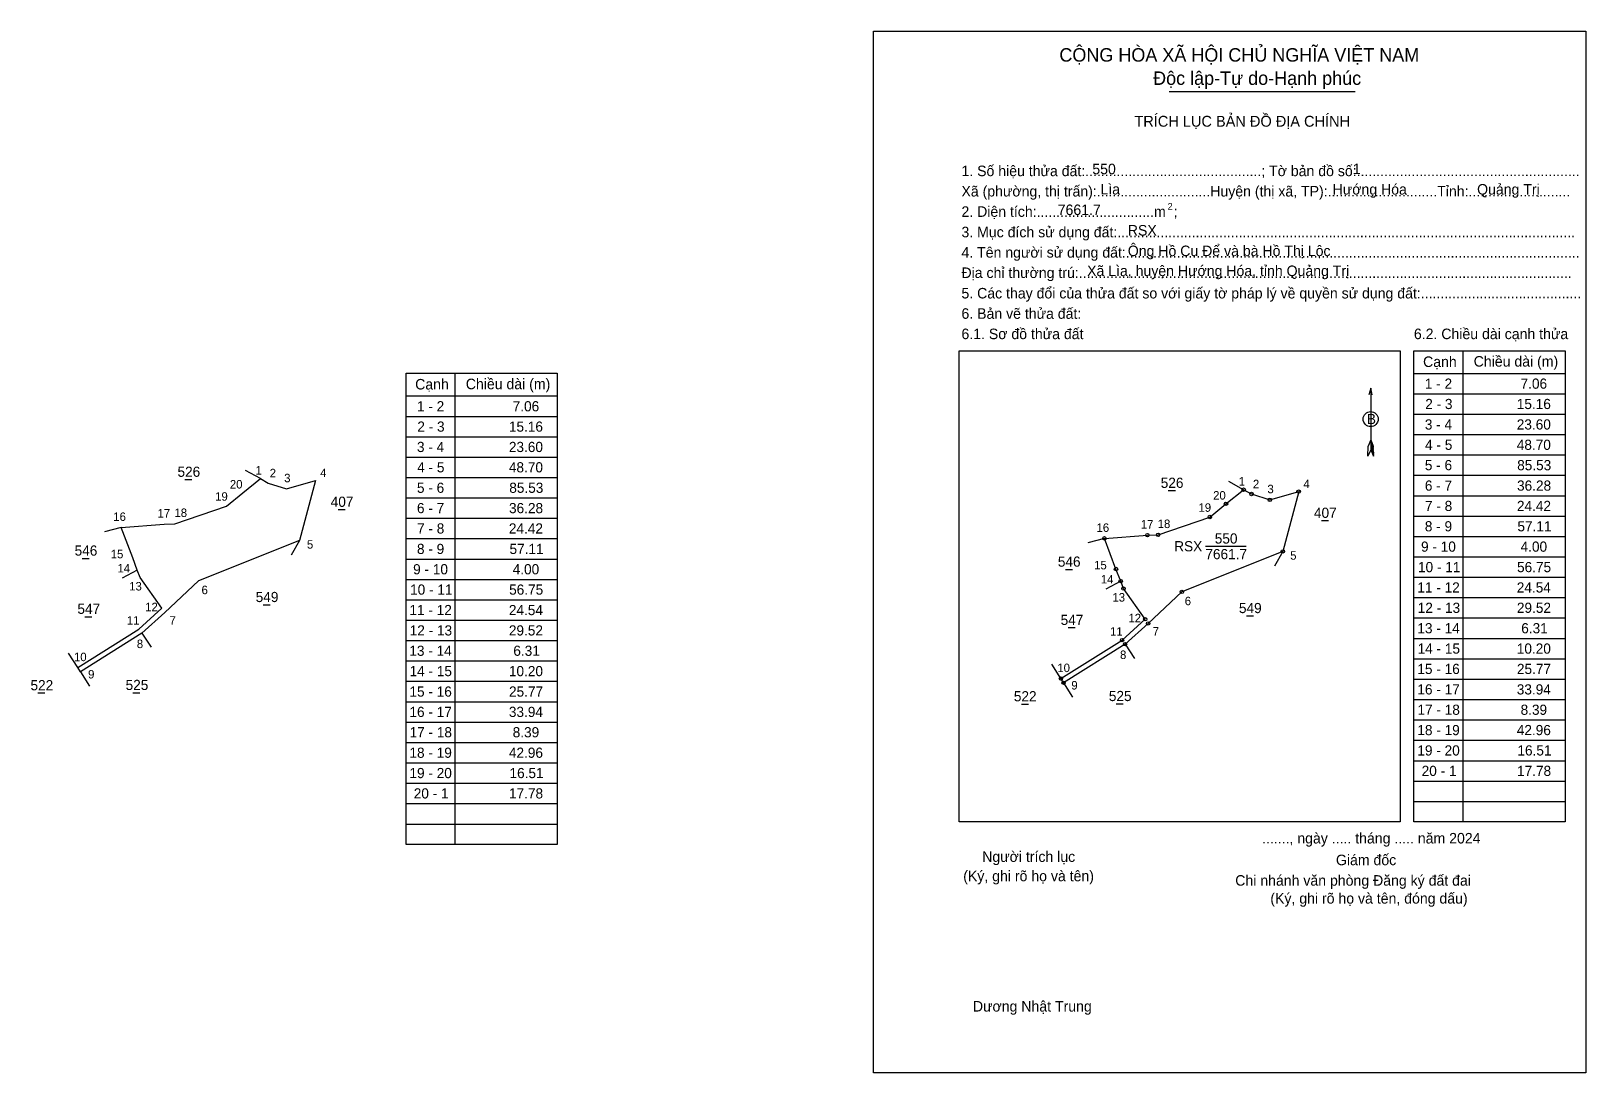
# Model space of a CAD drawing. Extents: x 548246 to 549468, y 1820671 to 1821490.
import ezdxf

# ---------------------------------------------------------------- set-up
doc = ezdxf.new("R2010")
doc.units = 0
for name, color, linetype in [('Level 1', 7, 'Continuous'), ('Level 10', 7, 'Continuous'), ('Level 11', 7, 'Continuous'), ('Level 13', 7, 'Continuous'), ('Level 2', 7, 'Continuous'), ('Level 27', 7, 'Continuous'), ('Level 36', 7, 'Continuous'), ('Level 52', 7, 'Continuous'), ('Level 6', 7, 'Continuous'), ('Level 63', 7, 'Continuous'), ('Level 8', 7, 'Continuous'), ('Level 9', 7, 'Continuous')]:
    doc.layers.add(name, color=color, linetype=linetype)

msp = doc.modelspace()

# ---------------------------------------------------------------- linework, layer by layer
at = {"layer": 'Level 1'}
for p, q in [((548908.2, 1821490.3), (548908.2, 1821490.3)), ((548975.6, 1821238.9), (548975.6, 1821238.9)), ((549371.6, 1821238.9), (549371.6, 1820868.4)), ((549333.1, 1821221), (549452, 1821221)), ((549299.1, 1821209.4), (549299.1, 1821160.9)), ((549333.1, 1821205), (549452, 1821205)), ((549333.1, 1821189), (549452, 1821189)), ((549299.1, 1821168.9), (549297, 1821163.9)), ((549299.1, 1821168.9), (549301.1, 1821163.9)), ((549299.1, 1821168.2), (549301.1, 1821163.2)), ((549299.1, 1821167.5), (549301.1, 1821162.5)), ((549333.1, 1821172.9), (549452, 1821172.9)), ((549296.9, 1821155.9), (549297, 1821163.9)), ((549299.1, 1821160.9), (549296.9, 1821155.9)), ((549299.1, 1821166.8), (549301.1, 1821161.8)), ((549299.1, 1821166.1), (549301.1, 1821161.1)), ((549299.1, 1821165.4), (549301.1, 1821160.4)), ((549299.1, 1821164.7), (549301.1, 1821159.6)), ((549299.1, 1821164), (549301.2, 1821158.9)), ((549299.1, 1821163.3), (549301.2, 1821158.2)), ((549299.1, 1821162.6), (549301.2, 1821157.5)), ((549299.1, 1821161.9), (549301.2, 1821156.8)), ((549299.1, 1821160.9), (549301.2, 1821155.9)), ((549301.2, 1821155.9), (549301.1, 1821163.9)), ((549333.1, 1821156.9), (549452, 1821156.9)), ((549333.1, 1821140.9), (549452, 1821140.9)), ((549333.1, 1821124.8), (549452, 1821124.8)), ((549333.1, 1821108.8), (549452, 1821108.8)), ((549333.1, 1821092.8), (549452, 1821092.8)), ((549333.1, 1821076.7), (549452, 1821076.7)), ((549333.1, 1821060.7), (549452, 1821060.7)), ((549333.1, 1821044.7), (549452, 1821044.7)), ((549333.1, 1821028.7), (549452, 1821028.7)), ((549333.1, 1821012.6), (549452, 1821012.6)), ((549333.1, 1820996.6), (549452, 1820996.6)), ((549333.1, 1820980.6), (549452, 1820980.6)), ((549333.1, 1820964.5), (549452, 1820964.5)), ((549333.1, 1820948.5), (549452, 1820948.5)), ((549333.1, 1820932.5), (549452, 1820932.5)), ((549333.1, 1820916.4), (549452, 1820916.4)), ((549333.1, 1820900.4), (549452, 1820900.4)), ((549333.1, 1820884.4), (549452, 1820884.4)), ((549322.4, 1820868.4), (549322.4, 1820868.4)), ((549468.4, 1820670.8), (549468.4, 1820670.8))]:
    msp.add_line(p, q, dxfattribs=at)
for points in [[(548975.6, 1821238.9), (549322.4, 1821238.9), (549322.4, 1820868.4), (548975.6, 1820868.4)], [(549333.1, 1821238.9), (549452, 1821238.9), (549452, 1820868.4), (549333.1, 1820868.4)]]:
    msp.add_lwpolyline(points, close=True, dxfattribs=at)
msp.add_lwpolyline([(549300.4, 1821204.2), (549299.1, 1821209.4), (549297.7, 1821204.2)], dxfattribs=at)
msp.add_circle((549299.1, 1821185.1), 5.92, dxfattribs=at)
at = {"layer": 'Level 10'}
msp.add_lwpolyline([(549057.6, 1820977.7), (549055.5, 1820981.1), (549103.6, 1821011.3), (549121.8, 1821027.7), (549104.7, 1821051.8), (549102.5, 1821057.7), (549098.8, 1821067.2), (549089.7, 1821091.3), (549123.5, 1821093.8), (549131.9, 1821094.1), (549172.6, 1821108.1), (549185.3, 1821118.5), (549199.2, 1821129.6), (549205.4, 1821126.2), (549219.8, 1821121.6), (549242.5, 1821128.1), (549230, 1821081), (549150.6, 1821049.2), (549124.1, 1821024.4), (549106, 1821008.1)], close=True, dxfattribs=at)
at = {"layer": 'Level 11'}
for centre in [(549199.2, 1821129.6), (549185.3, 1821118.5), (549205.4, 1821126.2), (549219.8, 1821121.6), (549242.5, 1821128.1), (549172.6, 1821108.1), (549123.5, 1821093.8), (549131.9, 1821094.1), (549089.7, 1821091.3), (549230, 1821081), (549098.8, 1821067.2), (549102.5, 1821057.7), (549104.7, 1821051.8), (549150.6, 1821049.2), (549121.8, 1821027.7), (549124.1, 1821024.4), (549103.6, 1821011.3), (549106, 1821008.1), (549055.5, 1820981.1), (549057.6, 1820977.7), (549057.6, 1820977.7)]:
    msp.add_circle(centre, 1.34, dxfattribs=at)
at = {"layer": 'Level 13'}
msp.add_line((549140.6, 1821442.9), (549286.9, 1821442.9), dxfattribs=at)
at = {"layer": 'Level 2'}
msp.add_lwpolyline([(548908.2, 1821490.3), (549468.3, 1821490.3), (549468.3, 1820670.8), (548908.2, 1820670.8)], close=True, dxfattribs=at)
at = {"layer": 'Level 27'}
for p, q in [((549199.2, 1821129.6), (549187.6, 1821136.1)), ((549089.7, 1821091.3), (549076.8, 1821087.8)), ((549230, 1821081), (549223.5, 1821069.3)), ((549102.5, 1821057.7), (549090.7, 1821051.4)), ((549106, 1821008.1), (549113.3, 1820996.9)), ((549055.5, 1820981.1), (549048.4, 1820992.4)), ((549057.6, 1820977.7), (549064.7, 1820966.4))]:
    msp.add_line(p, q, dxfattribs=at)
at = {"layer": 'Level 63'}
for p, q in [((549139.9, 1821128.9), (549145.5, 1821128.9)), ((549260.4, 1821105.3), (549265.9, 1821105.3)), ((549059, 1821066.9), (549064.6, 1821066.9)), ((549061.2, 1821021.1), (549066.7, 1821021.1)), ((549201.4, 1821030.4), (549206.9, 1821030.4)), ((549024.4, 1820961), (549029.9, 1820961)), ((549098.9, 1820961.2), (549104.5, 1820961.2))]:
    msp.add_line(p, q, dxfattribs=at)
at = {"layer": 'Level 8'}
for p, q in [((548578.9, 1821221.2), (548578.9, 1820850.6)), ((548540.5, 1821203.3), (548659.4, 1821203.3)), ((548540.5, 1821187.2), (548659.4, 1821187.2)), ((548540.5, 1821171.2), (548659.4, 1821171.2)), ((548426, 1821138.3), (548414.3, 1821144.8)), ((548540.5, 1821155.2), (548659.4, 1821155.2)), ((548366.7, 1821137.5), (548372.2, 1821137.5)), ((548540.5, 1821139.1), (548659.4, 1821139.1)), ((548540.5, 1821123.1), (548659.4, 1821123.1)), ((548487.1, 1821113.9), (548492.7, 1821113.9)), ((548540.5, 1821107.1), (548659.4, 1821107.1)), ((548316.4, 1821099.9), (548303.5, 1821096.5)), ((548456.8, 1821089.7), (548450.3, 1821078)), ((548540.5, 1821091.1), (548659.4, 1821091.1)), ((548285.8, 1821075.5), (548291.3, 1821075.5)), ((548540.5, 1821075), (548659.4, 1821075)), ((548329.2, 1821066.3), (548317.4, 1821060.1)), ((548540.5, 1821059), (548659.4, 1821059)), ((548428.2, 1821039.1), (548433.7, 1821039.1)), ((548540.5, 1821043), (548659.4, 1821043)), ((548287.9, 1821029.7), (548293.5, 1821029.7)), ((548540.5, 1821026.9), (548659.4, 1821026.9)), ((548332.8, 1821016.7), (548340.1, 1821005.6)), ((548540.5, 1821010.9), (548659.4, 1821010.9)), ((548282.3, 1820989.7), (548275.2, 1821001.1)), ((548284.4, 1820986.4), (548291.5, 1820975)), ((548540.5, 1820994.9), (548659.4, 1820994.9)), ((548540.5, 1820978.9), (548659.4, 1820978.9)), ((548251.1, 1820969.7), (548256.6, 1820969.7)), ((548325.7, 1820969.9), (548331.2, 1820969.9)), ((548540.5, 1820962.8), (548659.4, 1820962.8)), ((548540.5, 1820946.8), (548659.4, 1820946.8)), ((548540.5, 1820930.8), (548659.4, 1820930.8)), ((548540.5, 1820914.7), (548659.4, 1820914.7)), ((548540.5, 1820898.7), (548659.4, 1820898.7)), ((548540.5, 1820882.7), (548659.4, 1820882.7)), ((548540.5, 1820866.6), (548659.4, 1820866.6))]:
    msp.add_line(p, q, dxfattribs=at)
for points in [[(548540.5, 1821221.2), (548659.4, 1821221.2), (548659.4, 1820850.6), (548540.5, 1820850.6)], [(548284.4, 1820986.4), (548282.3, 1820989.7), (548330.4, 1821019.9), (548348.6, 1821036.4), (548331.5, 1821060.4), (548329.2, 1821066.3), (548325.6, 1821075.9), (548316.4, 1821099.9), (548350.3, 1821102.5), (548358.7, 1821102.8), (548399.3, 1821116.7), (548412.1, 1821127.1), (548426, 1821138.3), (548432.2, 1821134.8), (548446.6, 1821130.2), (548469.3, 1821136.7), (548456.8, 1821089.7), (548377.3, 1821057.9), (548350.9, 1821033.1), (548332.8, 1821016.7)]]:
    msp.add_lwpolyline(points, close=True, dxfattribs=at)
at = {"layer": 'Level 9'}
msp.add_line((549169.1, 1821085.1), (549201.2, 1821085.1), dxfattribs=at)

# ---------------------------------------------------------------- texts
at = {"layer": 'Level 1'}
for s, height, p in [('TRÍCH LỤC BẢN ĐỒ ĐỊA CHÍNH', 8.55, (549113.3, 1821415.1)), ('1. Số hiệu thửa đất:.............................................; Tờ bản đồ số:.........................................................', 8.2819, (548977.3, 1821376.2)), ('Xã (phường, thị trấn):.............................Huyện (thị xã, TP):............................Tỉnh:..........................', 8.2819, (548977.3, 1821360.2)), ('2. Diện tích:..............................m  ;', 8.282, (548977.3, 1821344.2)), ('2', 5.34, (549139.4, 1821349.8)), ('3. Mục đích sử dụng đất:.....................................................................................................................', 8.2819, (548977.3, 1821328.1)), ('4. Tên người sử dụng đất:....................................................................................................................', 8.2819, (548977.3, 1821312.1)), ('Địa chỉ thường trú:..............................................................................................................................', 8.2819, (548977.3, 1821296.1)), ('5. Các thay đổi của thửa đất so với giấy tờ pháp lý về quyền sử dụng đất:.........................................', 8.2819, (548977.3, 1821280)), ('6. Bản vẽ thửa đất:', 8.282, (548977.3, 1821264)), ('6.1. Sơ đồ thửa đất', 8.282, (548977.3, 1821248)), ('6.2. Chiều dài cạnh thửa', 8.282, (549333.1, 1821248)), ('Cạnh', 8.28, (549340.3, 1821226.1)), ('Chiều dài (m)', 8.282, (549380.1, 1821226.4)), ('B', 8.01, (549296.1, 1821181.2)), ('......., ngày ..... tháng ..... năm 2024', 8.282, (549213.7, 1820851.3)), ('Người trích lục', 8.282, (548993.6, 1820836.8)), ('Giám đốc', 8.28, (549271.8, 1820834.2)), ('(Ký, ghi rõ họ và tên)', 8.282, (548978.7, 1820821.6)), ('Chi nhánh văn phòng Đăng ký đất đai', 8.282, (549192.6, 1820818.1)), ('(Ký, ghi rõ họ và tên, đóng dấu)', 8.282, (549220.2, 1820804)), ('Dương Nhật Trung', 8.282, (548986.3, 1820719.1))]:
    msp.add_text(s, height=height, dxfattribs=at).set_placement(p)
at = {"layer": 'Level 13'}
for s, height, p in [('CỘNG HÒA XÃ HỘI CHỦ NGHĨA VIỆT NAM', 10.58, (549054.3, 1821466.3)), ('Độc lập-Tự do-Hạnh phúc', 10.58, (549128, 1821448)), ('550', 8.01, (549176.5, 1821087.2)), ('RSX', 8.01, (549144.6, 1821081.1)), ('7661.7', 8.01, (549169.1, 1821074.9))]:
    msp.add_text(s, height=height, dxfattribs=at).set_placement(p)
at = {"layer": 'Level 36'}
for s, p in [('526', (549134, 1821131)), ('407', (549254.5, 1821107.4)), ('546', (549053.1, 1821069)), ('549', (549195.5, 1821032.5)), ('547', (549055.3, 1821023.2)), ('522', (549018.5, 1820963.1)), ('525', (549093.2, 1820963.3))]:
    msp.add_text(s, height=8.01, dxfattribs=at).set_placement(p)
at = {"layer": 'Level 52'}
for s, p in [('1 - 2', (549341.7, 1821209)), ('7.06', (549417, 1821209)), ('2 - 3', (549342, 1821193)), ('15.16', (549414, 1821193)), ('3 - 4', (549341.7, 1821176.9)), ('23.60', (549414, 1821176.9)), ('4 - 5', (549341.9, 1821160.9)), ('48.70', (549414, 1821160.9)), ('5 - 6', (549341.7, 1821144.9)), ('85.53', (549414.3, 1821144.9)), ('6 - 7', (549341.7, 1821128.8)), ('36.28', (549414.2, 1821128.8)), ('7 - 8', (549341.8, 1821112.8)), ('24.42', (549414.1, 1821112.8)), ('8 - 9', (549341.7, 1821096.8)), ('57.11', (549414.5, 1821096.8)), ('9 - 10', (549338.7, 1821080.8)), ('4.00', (549417, 1821080.8)), ('10 - 11', (549336.3, 1821064.7)), ('56.75', (549414.2, 1821064.7)), ('11 - 12', (549335.8, 1821048.7)), ('24.54', (549414, 1821048.7)), ('12 - 13', (549336.1, 1821032.7)), ('29.52', (549414.1, 1821032.7)), ('13 - 14', (549335.8, 1821016.6)), ('6.31', (549417.5, 1821016.6)), ('14 - 15', (549336, 1821000.6)), ('10.20', (549414, 1821000.6)), ('15 - 16', (549335.8, 1820984.6)), ('25.77', (549414.1, 1820984.6)), ('16 - 17', (549335.8, 1820968.5)), ('33.94', (549414, 1820968.5)), ('17 - 18', (549335.9, 1820952.5)), ('8.39', (549417, 1820952.5)), ('18 - 19', (549335.8, 1820936.5)), ('42.96', (549414, 1820936.5)), ('19 - 20', (549335.8, 1820920.5)), ('16.51', (549414.5, 1820920.5)), ('20 - 1', (549339.2, 1820904.4)), ('17.78', (549414.2, 1820904.4))]:
    msp.add_text(s, height=8.01, dxfattribs=at).set_placement(p)
at = {"layer": 'Level 6'}
for s, height, p in [('550', 8.28, (549080.2, 1821377.7)), ('1', 8.28, (549285, 1821377.8)), ('Lìa', 8.28, (549086.6, 1821361.8)), ('Hướng Hóa', 8.28, (549269.2, 1821361.7)), ('Quảng Trị', 8.28, (549382.8, 1821361.7)), ('7661.7', 8.28, (549053, 1821345.6)), ('RSX', 8.28, (549108.1, 1821329.5)), ('Ông Hồ Cu Để và bà Hồ Thị Lộc', 8.282, (549108.1, 1821313.3)), ('Xã Lìa, huyện Hướng Hóa, tỉnh Quảng Trị', 8.282, (549076.1, 1821297.6))]:
    msp.add_text(s, height=height, dxfattribs=at).set_placement(p)
at = {"layer": 'Level 8'}
for s, height, p in [('Cạnh', 8.28, (548547.7, 1821208.4)), ('Chiều dài (m)', 8.282, (548587.5, 1821208.6)), ('1 - 2', 8.01, (548549.1, 1821191.2)), ('7.06', 8.01, (548624.4, 1821191.2)), ('2 - 3', 8.01, (548549.4, 1821175.2)), ('15.16', 8.01, (548621.4, 1821175.2)), ('3 - 4', 8.01, (548549.1, 1821159.2)), ('23.60', 8.01, (548621.4, 1821159.2)), ('526', 8.01, (548360.8, 1821139.7)), ('1', 6.68, (548422.1, 1821141.5)), ('2', 6.68, (548433.3, 1821139.3)), ('4', 6.68, (548473, 1821139.5)), ('4 - 5', 8.01, (548549.3, 1821143.2)), ('48.70', 8.01, (548621.4, 1821143.2)), ('20', 6.68, (548402, 1821130.5)), ('3', 6.68, (548444.7, 1821135.4)), ('5 - 6', 8.01, (548549.1, 1821127.1)), ('85.53', 8.01, (548621.7, 1821127.1)), ('19', 6.68, (548390.4, 1821120.9)), ('407', 8.01, (548481.3, 1821116.1)), ('6 - 7', 8.01, (548549.1, 1821111.1)), ('36.28', 8.01, (548621.5, 1821111.1)), ('16', 6.68, (548310.3, 1821105)), ('17', 6.68, (548345.1, 1821107.7)), ('18', 6.68, (548358.4, 1821108.1)), ('7 - 8', 8.01, (548549.2, 1821095.1)), ('24.42', 8.01, (548621.4, 1821095.1)), ('546', 8.01, (548279.9, 1821077.7)), ('15', 6.68, (548308.3, 1821075.6)), ('5', 6.68, (548462.6, 1821083.2)), ('8 - 9', 8.01, (548549.1, 1821079)), ('57.11', 8.01, (548621.9, 1821079)), ('14', 6.68, (548313.6, 1821064.5)), ('9 - 10', 8.01, (548546.1, 1821063)), ('4.00', 8.01, (548624.4, 1821063)), ('13', 6.68, (548322.8, 1821050.3)), ('6', 6.68, (548379.7, 1821047.4)), ('549', 8.01, (548422.3, 1821041.2)), ('10 - 11', 8.01, (548543.7, 1821047)), ('56.75', 8.01, (548621.6, 1821047)), ('547', 8.01, (548282.1, 1821031.9)), ('12', 6.68, (548335.4, 1821034)), ('11 - 12', 8.01, (548543.2, 1821030.9)), ('24.54', 8.01, (548621.4, 1821030.9)), ('11', 6.68, (548320.9, 1821023.4)), ('7', 6.68, (548354.5, 1821023.4)), ('12 - 13', 8.01, (548543.4, 1821014.9)), ('29.52', 8.01, (548621.4, 1821014.9)), ('8', 6.68, (548328.8, 1821005)), ('10', 6.68, (548279.4, 1820994.7)), ('13 - 14', 8.01, (548543.1, 1820998.9)), ('6.31', 8.01, (548624.9, 1820998.9)), ('9', 6.68, (548290.5, 1820981.1)), ('14 - 15', 8.01, (548543.3, 1820982.9)), ('10.20', 8.01, (548621.4, 1820982.9)), ('522', 8.01, (548245.2, 1820971.8)), ('525', 8.01, (548320, 1820972)), ('15 - 16', 8.01, (548543.2, 1820966.8)), ('25.77', 8.01, (548621.5, 1820966.8)), ('16 - 17', 8.01, (548543.2, 1820950.8)), ('33.94', 8.01, (548621.4, 1820950.8)), ('17 - 18', 8.01, (548543.3, 1820934.8)), ('8.39', 8.01, (548624.4, 1820934.8)), ('18 - 19', 8.01, (548543.2, 1820918.7)), ('42.96', 8.01, (548621.4, 1820918.7)), ('19 - 20', 8.01, (548543.2, 1820902.7)), ('16.51', 8.01, (548621.9, 1820902.7)), ('20 - 1', 8.01, (548546.6, 1820886.7)), ('17.78', 8.01, (548621.5, 1820886.7))]:
    msp.add_text(s, height=height, dxfattribs=at).set_placement(p)
at = {"layer": 'Level 9'}
for s, p in [('1', (549195.3, 1821132.8)), ('2', (549206.5, 1821130.7)), ('3', (549217.9, 1821126.8)), ('4', (549246.2, 1821130.8)), ('19', (549163.7, 1821112.2)), ('20', (549175.2, 1821121.8)), ('16', (549083.5, 1821096.4)), ('17', (549118.3, 1821099)), ('18', (549131.6, 1821099.4)), ('15', (549081.6, 1821066.9)), ('5', (549235.8, 1821074.5)), ('14', (549086.9, 1821055.8)), ('13', (549096, 1821041.6)), ('6', (549152.9, 1821038.7)), ('11', (549094.1, 1821014.7)), ('12', (549108.6, 1821025.3)), ('7', (549127.7, 1821014.8)), ('8', (549102, 1820996.4)), ('10', (549052.7, 1820986.1)), ('9', (549063.7, 1820972.4))]:
    msp.add_text(s, height=6.68, dxfattribs=at).set_placement(p)

doc.saveas('drawing.dxf')
